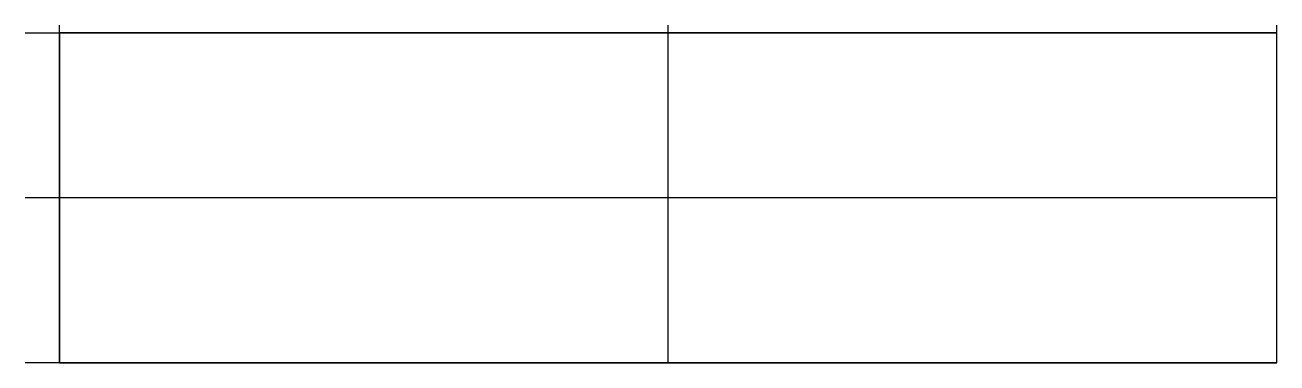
# Model space of a CAD drawing. Extents: x -4 to 140, y -38 to 1.
import ezdxf

# ---------------------------------------------------------------- set-up
doc = ezdxf.new("R2010")
doc.units = 0
doc.layers.get('0').update_dxf_attribs({"linetype": 'CONTINUOUS'})

msp = doc.modelspace()

# ---------------------------------------------------------------- linework, layer by layer
at = {"linetype": 'CONTINUOUS'}
for p, q in [((-3.97, 0), (140, 0)), ((0, -38), (0, 0.9)), ((140, 0), (0, 0)), ((0, 0), (0, -38)), ((70, -38), (70, 0.9)), ((140, -38), (140, 0.9)), ((140, -38), (140, 0)), ((140, -19), (-3.97, -19)), ((140, -38), (-3.97, -38)), ((0, -38), (140, -38))]:
    msp.add_line(p, q, dxfattribs=at)

doc.saveas('drawing.dxf')
